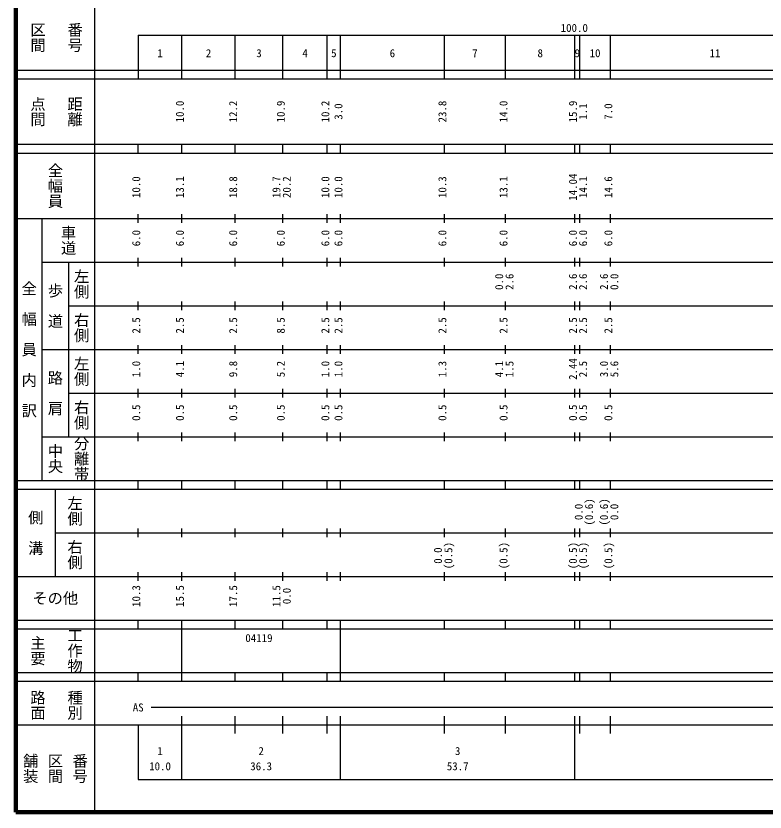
# Model space of a CAD drawing. Units: millimetres on the paper, enlarged 1000 times. Extents: x 40000 to 680000, y 20000 to 380000.
# Drawn here: x 40000 to 211528, y 20000 to 202409 of the extents above; entities that cross this region are included whole.
import ezdxf
from ezdxf.enums import TextEntityAlignment as Align

# ---------------------------------------------------------------- set-up
doc = ezdxf.new("R2010")
doc.units = ezdxf.units.MM
doc.header["$LTSCALE"] = 1000
doc.layers.add('M-TTL', color=2, linetype='Continuous', lineweight=140)
doc.layers.add('M-TTL-BAND', color=7, linetype='Continuous', lineweight=25)
doc.styles.add('@ＭＳ ゴシック', font='')
doc.styles.add('ＭＳ ゴシック', font='')
doc.styles.get('@ＭＳ ゴシック').set_extended_font_data('@MS Gothic')
doc.styles.get('ＭＳ ゴシック').set_extended_font_data('MS Gothic')

msp = doc.modelspace()

# ---------------------------------------------------------------- linework, layer by layer
at = {"layer": 'M-TTL'}
for p, q in [((40000, 380000), (40000, 20000)), ((40000, 20000), (680000, 20000))]:
    msp.add_line(p, q, dxfattribs=at)
at = {"layer": 'M-TTL-BAND'}
for p, q in [((58000, 370000), (58000, 20000)), ((68000, 198000), (579000, 198000)), ((68000, 198000), (68000, 188000)), ((78000, 188000), (78000, 198000)), ((90200, 188000), (90200, 198000)), ((101100, 188000), (101100, 198000)), ((111300, 188000), (111300, 198000)), ((114300, 188000), (114300, 198000)), ((138100, 188000), (138100, 198000)), ((152100, 188000), (152100, 198000)), ((168000, 188000), (168000, 198000)), ((169100, 188000), (169100, 198000)), ((176100, 188000), (176100, 198000)), ((40000, 190000), (579000, 190000)), ((40000, 188000), (579000, 188000)), ((40000, 173000), (579000, 173000)), ((68000, 171000), (68000, 173000)), ((78000, 171000), (78000, 173000)), ((90200, 171000), (90200, 173000)), ((101100, 171000), (101100, 173000)), ((111300, 171000), (111300, 173000)), ((114300, 171000), (114300, 173000)), ((138100, 171000), (138100, 173000)), ((152100, 171000), (152100, 173000)), ((168000, 171000), (168000, 173000)), ((169100, 171000), (169100, 173000)), ((176100, 171000), (176100, 173000)), ((40000, 171000), (579000, 171000)), ((68000, 155000), (68000, 157000)), ((78000, 155000), (78000, 157000)), ((90200, 155000), (90200, 157000)), ((101100, 155000), (101100, 157000)), ((111300, 155000), (111300, 157000)), ((114300, 155000), (114300, 157000)), ((138100, 155000), (138100, 157000)), ((152100, 155000), (152100, 157000)), ((168000, 155000), (168000, 157000)), ((169100, 155000), (169100, 157000)), ((176100, 155000), (176100, 157000)), ((40000, 156000), (579000, 156000)), ((46000, 96000), (46000, 156000)), ((46000, 146000), (579000, 146000)), ((52000, 146000), (52000, 106000)), ((68000, 145000), (68000, 147000)), ((78000, 145000), (78000, 147000)), ((90200, 145000), (90200, 147000)), ((101100, 145000), (101100, 147000)), ((111300, 145000), (111300, 147000)), ((114300, 145000), (114300, 147000)), ((138100, 145000), (138100, 147000)), ((152100, 145000), (152100, 147000)), ((168000, 145000), (168000, 147000)), ((169100, 145000), (169100, 147000)), ((176100, 145000), (176100, 147000)), ((68000, 135000), (68000, 137000)), ((78000, 135000), (78000, 137000)), ((90200, 135000), (90200, 137000)), ((101100, 135000), (101100, 137000)), ((111300, 135000), (111300, 137000)), ((114300, 135000), (114300, 137000)), ((138100, 135000), (138100, 137000)), ((152100, 135000), (152100, 137000)), ((168000, 135000), (168000, 137000)), ((169100, 135000), (169100, 137000)), ((176100, 135000), (176100, 137000)), ((52000, 136000), (579000, 136000)), ((46000, 126000), (579000, 126000)), ((68000, 125000), (68000, 127000)), ((78000, 125000), (78000, 127000)), ((90200, 125000), (90200, 127000)), ((101100, 125000), (101100, 127000)), ((111300, 125000), (111300, 127000)), ((114300, 125000), (114300, 127000)), ((138100, 125000), (138100, 127000)), ((152100, 125000), (152100, 127000)), ((168000, 125000), (168000, 127000)), ((169100, 125000), (169100, 127000)), ((176100, 125000), (176100, 127000)), ((68000, 115000), (68000, 117000)), ((78000, 115000), (78000, 117000)), ((90200, 115000), (90200, 117000)), ((101100, 115000), (101100, 117000)), ((111300, 115000), (111300, 117000)), ((114300, 115000), (114300, 117000)), ((138100, 115000), (138100, 117000)), ((152100, 115000), (152100, 117000)), ((168000, 115000), (168000, 117000)), ((169100, 115000), (169100, 117000)), ((176100, 115000), (176100, 117000)), ((52000, 116000), (579000, 116000)), ((46000, 106000), (579000, 106000)), ((68000, 105000), (68000, 107000)), ((78000, 105000), (78000, 107000)), ((90200, 105000), (90200, 107000)), ((101100, 105000), (101100, 107000)), ((111300, 105000), (111300, 107000)), ((114300, 105000), (114300, 107000)), ((138100, 105000), (138100, 107000)), ((152100, 105000), (152100, 107000)), ((168000, 105000), (168000, 107000)), ((169100, 105000), (169100, 107000)), ((176100, 105000), (176100, 107000)), ((40000, 96000), (579000, 96000)), ((68000, 94000), (68000, 96000)), ((78000, 94000), (78000, 96000)), ((90200, 94000), (90200, 96000)), ((101100, 94000), (101100, 96000)), ((111300, 94000), (111300, 96000)), ((114300, 94000), (114300, 96000)), ((138100, 94000), (138100, 96000)), ((152100, 94000), (152100, 96000)), ((168000, 94000), (168000, 96000)), ((169100, 94000), (169100, 96000)), ((176100, 94000), (176100, 96000)), ((40000, 94000), (579000, 94000)), ((49000, 94000), (49000, 74000)), ((49000, 84000), (579000, 84000)), ((68000, 83000), (68000, 85000)), ((78000, 83000), (78000, 85000)), ((90200, 83000), (90200, 85000)), ((101100, 83000), (101100, 85000)), ((111300, 83000), (111300, 85000)), ((114300, 83000), (114300, 85000)), ((138100, 83000), (138100, 85000)), ((152100, 83000), (152100, 85000)), ((168000, 83000), (168000, 85000)), ((169100, 83000), (169100, 85000)), ((176100, 83000), (176100, 85000)), ((68000, 73000), (68000, 75000)), ((78000, 73000), (78000, 75000)), ((90200, 73000), (90200, 75000)), ((101100, 73000), (101100, 75000)), ((111300, 73000), (111300, 75000)), ((114300, 73000), (114300, 75000)), ((138100, 73000), (138100, 75000)), ((152100, 73000), (152100, 75000)), ((168000, 73000), (168000, 75000)), ((169100, 73000), (169100, 75000)), ((176100, 73000), (176100, 75000)), ((40000, 74000), (579000, 74000)), ((40000, 64000), (579000, 64000)), ((68000, 62000), (68000, 64000)), ((78000, 62000), (78000, 64000)), ((90200, 62000), (90200, 64000)), ((101100, 62000), (101100, 64000)), ((111300, 62000), (111300, 64000)), ((114300, 62000), (114300, 64000)), ((138100, 62000), (138100, 64000)), ((152100, 62000), (152100, 64000)), ((168000, 62000), (168000, 64000)), ((169100, 62000), (169100, 64000)), ((176100, 62000), (176100, 64000)), ((40000, 62000), (579000, 62000)), ((78000, 52000), (78000, 62000)), ((114300, 52000), (114300, 62000)), ((40000, 52000), (579000, 52000)), ((68000, 50000), (68000, 52000)), ((78000, 50000), (78000, 52000)), ((90200, 50000), (90200, 52000)), ((101100, 50000), (101100, 52000)), ((111300, 50000), (111300, 52000)), ((114300, 50000), (114300, 52000)), ((138100, 50000), (138100, 52000)), ((152100, 50000), (152100, 52000)), ((168000, 50000), (168000, 52000)), ((169100, 50000), (169100, 52000)), ((176100, 50000), (176100, 52000)), ((40000, 50000), (579000, 50000)), ((71000, 44000), (559000, 44000)), ((78000, 27500), (78000, 42000)), ((90200, 38000), (90200, 42000)), ((101100, 38000), (101100, 42000)), ((111300, 38000), (111300, 42000)), ((114300, 27500), (114300, 42000)), ((138100, 38000), (138100, 42000)), ((152100, 38000), (152100, 42000)), ((168000, 27500), (168000, 42000)), ((169100, 38000), (169100, 42000)), ((176100, 38000), (176100, 42000)), ((40000, 40000), (579000, 40000)), ((68000, 40000), (68000, 27500)), ((68000, 27500), (579000, 27500))]:
    msp.add_line(p, q, dxfattribs=at)

# ---------------------------------------------------------------- texts
at = {"layer": 'M-TTL-BAND', "style": '@ＭＳ ゴシック'}
for s, p in [('番号', (53500, 197500)), ('区間', (45000, 197500)), ('点間', (45000, 180500)), ('距離', (53500, 180500)), ('全幅員', (49000, 163500)), ('車道', (52000, 151000)), ('左側', (55000, 141000)), ('全\u3000幅\u3000員\u3000内\u3000訳', (43000, 126000)), ('歩\u3000道', (49000, 136000)), ('右側', (55000, 131000)), ('左側', (55000, 121000)), ('路\u3000肩', (49000, 116000)), ('右側', (55000, 111000)), ('分離帯', (55000, 101000)), ('中央', (49000, 101000)), ('左側', (53500, 89000)), ('側\u3000溝', (44500, 84000)), ('右側', (53500, 79000)), ('主要', (45000, 57000)), ('工作物', (53500, 57000)), ('路面', (45000, 44500)), ('種別', (53500, 44500)), ('舗装', (43333, 30000)), ('区間', (49000, 30000)), ('番号', (54667, 30000))]:
    msp.add_text(s, height=2566, rotation=270, dxfattribs=at).set_placement(p, align=Align.MIDDLE_CENTER)
at = {"layer": 'M-TTL-BAND', "style": 'ＭＳ ゴシック'}
for s, p in [('100.0', (167844, 198195)), ('1', (73000, 192405)), ('2', (84100, 192405)), ('3', (95650, 192405)), ('4', (106200, 192405)), ('5', (112800, 192405)), ('6', (126200, 192405)), ('7', (145100, 192405)), ('8', (160050, 192405)), ('9', (168550, 192405)), ('10', (172600, 192405)), ('11', (200050, 192405)), ('AS', (68000, 42500)), ('1', (73000, 32523)), ('2', (96150, 32523)), ('3', (141150, 32523)), ('10.0', (73000, 29033)), ('36.3', (96150, 29033)), ('53.7', (141150, 29033))]:
    msp.add_text(s, height=1833, dxfattribs=at).set_placement(p, align=Align.BOTTOM_CENTER)
for s, p in [('10.0', (79000, 180500)), ('12.2', (91200, 180500)), ('10.9', (102100, 180500)), ('10.2', (112300, 180500)), ('23.8', (139100, 180500)), ('14.0', (153100, 180500)), ('15.9', (169000, 180500)), ('3.0', (115300, 180500)), ('1.1', (171315, 180500)), ('7.0', (177100, 180500)), ('14.04', (169000, 163174)), ('10.0', (69000, 163174)), ('13.1', (79000, 163174)), ('18.8', (91200, 163174)), ('19.7', (101100, 163174)), ('20.2', (103470, 163174)), ('10.0', (112300, 163174)), ('10.0', (115300, 163174)), ('10.3', (139100, 163174)), ('13.1', (153100, 163174)), ('14.1', (171315, 163174)), ('14.6', (177100, 163174)), ('6.0', (69000, 151500)), ('6.0', (79000, 151500)), ('6.0', (91200, 151500)), ('6.0', (102100, 151500)), ('6.0', (112300, 151500)), ('6.0', (115300, 151500)), ('6.0', (139100, 151500)), ('6.0', (153100, 151500)), ('6.0', (169000, 151500)), ('6.0', (171315, 151500)), ('6.0', (177100, 151500)), ('0.0', (152100, 141500)), ('2.6', (154470, 141500)), ('2.6', (169000, 141500)), ('2.6', (171315, 141500)), ('2.6', (176100, 141500)), ('0.0', (178470, 141500)), ('2.5', (69000, 131500)), ('2.5', (79000, 131500)), ('2.5', (91200, 131500)), ('8.5', (102100, 131500)), ('2.5', (112300, 131500)), ('2.5', (115300, 131500)), ('2.5', (139100, 131500)), ('2.5', (153100, 131500)), ('2.5', (169000, 131500)), ('2.5', (171315, 131500)), ('2.5', (177100, 131500)), ('1.0', (69000, 121500)), ('4.1', (79000, 121500)), ('9.8', (91200, 121500)), ('5.2', (102100, 121500)), ('1.0', (112300, 121500)), ('1.0', (115300, 121500)), ('1.3', (139100, 121500)), ('4.1', (152100, 121500)), ('1.5', (154470, 121500)), ('2.44', (169000, 121500)), ('2.5', (171315, 121500)), ('3.0', (176100, 121500)), ('5.6', (178470, 121500)), ('0.5', (69000, 111500)), ('0.5', (79000, 111500)), ('0.5', (91200, 111500)), ('0.5', (102100, 111500)), ('0.5', (112300, 111500)), ('0.5', (115300, 111500)), ('0.5', (139100, 111500)), ('0.5', (153100, 111500)), ('0.5', (169000, 111500)), ('0.5', (171315, 111500)), ('0.5', (177100, 111500)), ('(0.6)', (172685, 88764)), ('(0.6)', (176100, 88764)), ('0.0', (170315, 88764)), ('0.0', (178470, 88764)), ('0.0', (138100, 78764)), ('(0.5)', (140470, 78764)), ('(0.5)', (153100, 78764)), ('(0.5)', (169000, 78764)), ('(0.5)', (171315, 78764)), ('(0.5)', (177100, 78764)), ('10.3', (69000, 69500)), ('15.5', (79000, 69500)), ('17.5', (91200, 69500)), ('11.5', (101100, 69500)), ('0.0', (103470, 69500))]:
    msp.add_text(s, height=1833, rotation=90, dxfattribs=at).set_placement(p, align=Align.BOTTOM_CENTER)
msp.add_text('その他', height=2566, dxfattribs=at).set_placement((49000, 69000), align=Align.MIDDLE_CENTER)
msp.add_text('04119', height=1833, dxfattribs=at).set_placement((92525, 58405), align=Align.BOTTOM_LEFT)

doc.saveas('drawing.dxf')
